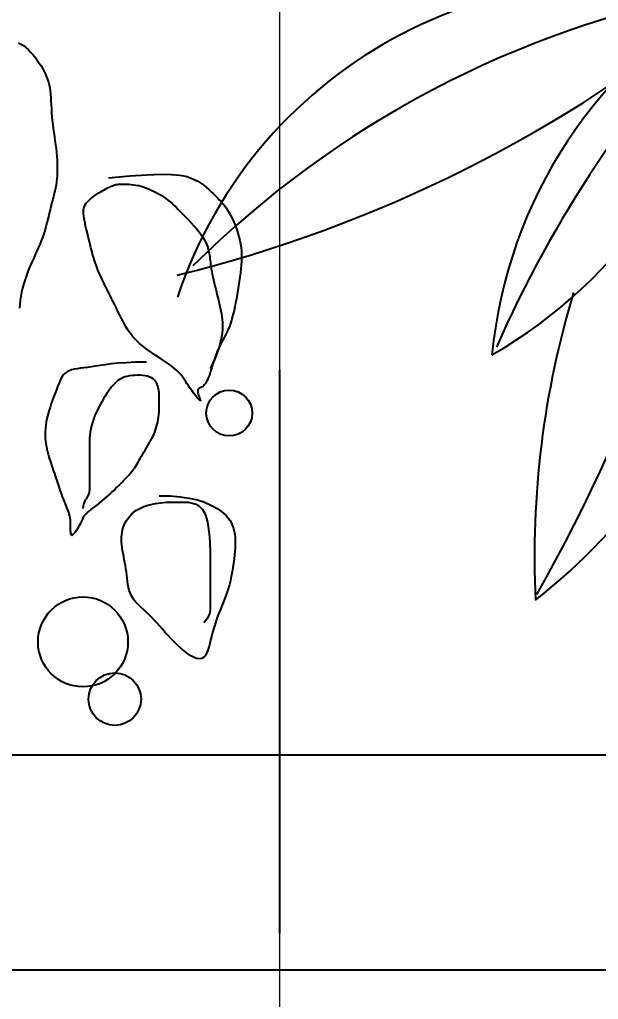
# Model space of a CAD drawing. Header units: inches. Extents: x 452443 to 881249, y 975131 to 1198310.
# Drawn here: x 568310 to 568850, y 1074009 to 1074921 of the extents above; entities that cross this region are included whole.
import ezdxf

# ---------------------------------------------------------------- set-up
doc = ezdxf.new("R2010")
doc.units = ezdxf.units.IN
doc.header["$LTSCALE"] = 3.5
doc.header["$MEASUREMENT"] = 0
doc.linetypes.add('CENTER', pattern=[2, 1.25, -0.25, 0.25, -0.25])
for name, color, linetype in [('3', 3, 'Continuous'), ('Net thay', 140, 'Continuous'), ('Q-CAY', 94, 'Continuous'), ('thuocdo', 3, 'Continuous'), ('Truc', 252, 'Continuous')]:
    doc.layers.add(name, color=color, linetype=linetype)
doc.styles.add('romand', font='romand.shx')
doc.dimstyles.new('TL100', dxfattribs={"dimscale": 100, "dimtxt": 2.5, "dimasz": 2, "dimexe": 2, "dimexo": 1, "dimgap": 1, "dimtad": 1, "dimdec": 0, "dimzin": 0, "dimdsep": 46, "dimtxsty": 'romand', "dimblk": 'ARCHTICK', "dimcen": 2, "dimdle": 2, "dimclrd": 256, "dimclre": 256, "dimclrt": 7, "dimadec": 0, "dimazin": 0, "dimtfac": 0.004, "dimtdec": 0, "dimtmove": 2, "dimatfit": 3, "dimfxl": 1, "dimtolj": 1, "dimtzin": 0, "dimlwd": 20, "dimlwe": 20, "dimarcsym": 1})

# ---------------------------------------------------------------- blocks, each defined once
blk = doc.blocks.new('hoa1')
for centre, radius, start, end in [((320.51, 72.14), 343.56, 127.0526, 193.6397), ((-408.73, 330.12), 522.48, 342.1417, 1.7778), ((901.72, -125.8), 917.82, 149.27742, 171.90411), ((-132.27, 235.54), 270.14, 297.6391, 353.4927), ((268.79, -37.68), 276.51, 118.6711, 171.4448), ((-497.9, 491.81), 695.34, 315.35272, 335.24008), ((66.18, 257.04), 265.42, 252.5643, 340.5658), ((492.45, -617.05), 792.87, 102.82364, 128.45837), ((-91.33, 565.76), 575.32, 279.62893, 313.85168)]:
    blk.add_arc(centre, radius, start, end)
blk = doc.blocks.new('A$C5A3E774E')
at = {"layer": '3', "ltscale": 50, "xscale": 0.01012500000069849, "yscale": 0.01012500000069849, "zscale": 0.01012500000069849}
blk.add_blockref('hoa1', (16.4588, 6.813), dxfattribs=at)
blk = doc.blocks.new('mb-cay30')
for p, q in [((466.73, -53.81), (469.03, -55.08)), ((469.03, -55.08), (471.28, -56.55)), ((471.28, -56.55), (473.5, -58.27)), ((473.5, -58.27), (475.72, -60.25)), ((475.72, -60.25), (477.92, -62.46)), ((477.92, -62.46), (480.07, -64.86)), ((480.07, -64.86), (482.15, -67.4)), ((482.15, -67.4), (484.13, -70.03)), ((484.13, -70.03), (486, -72.7)), ((486, -72.7), (487.74, -75.38)), ((487.74, -75.38), (489.31, -78.01)), ((489.31, -78.01), (490.7, -80.56)), ((490.7, -80.56), (491.92, -83.05)), ((491.92, -83.05), (492.97, -85.52)), ((492.97, -85.52), (493.88, -88)), ((493.88, -88), (494.64, -90.53)), ((494.64, -90.53), (495.28, -93.14)), ((495.28, -93.14), (495.8, -95.86)), ((495.8, -95.86), (496.22, -98.73)), ((496.22, -98.73), (496.55, -101.78)), ((496.55, -101.78), (496.81, -105)), ((496.81, -105), (497.02, -108.35)), ((497.02, -108.35), (497.21, -111.81)), ((497.21, -111.81), (497.4, -115.37)), ((497.4, -115.37), (497.61, -119)), ((497.61, -119), (497.87, -122.67)), ((497.87, -122.67), (498.2, -126.37)), ((498.2, -126.37), (498.61, -130.07)), ((498.61, -130.07), (499.09, -133.77)), ((499.09, -133.77), (499.62, -137.47)), ((499.62, -137.47), (500.17, -141.17)), ((500.17, -141.17), (500.73, -144.87)), ((500.73, -144.87), (501.25, -148.58)), ((501.25, -148.58), (501.74, -152.28)), ((501.74, -152.28), (502.15, -155.98)), ((502.15, -155.98), (502.47, -159.67)), ((502.47, -159.67), (502.7, -163.35)), ((502.7, -163.35), (502.84, -166.98)), ((502.84, -166.98), (502.89, -170.54)), ((502.89, -170.54), (502.84, -174)), ((502.47, -180.56), (502.15, -183.61)), ((502.7, -177.35), (502.47, -180.56)), ((502.84, -174), (502.7, -177.35)), ((550.55, -179.66), (570.64, -177.85)), ((570.64, -177.85), (586.81, -176.77)), ((586.81, -176.77), (599.57, -176.36)), ((599.57, -176.36), (609.45, -176.52)), ((609.45, -176.52), (616.97, -177.16)), ((616.97, -177.16), (622.64, -178.21)), ((622.64, -178.21), (627, -179.56)), ((627, -179.56), (630.56, -181.14)), ((630.56, -181.14), (633.76, -182.87)), ((501.24, -189.23), (500.67, -191.87)), ((501.73, -186.49), (501.24, -189.23)), ((502.15, -183.61), (501.73, -186.49)), ((543.64, -192.49), (545.44, -191.43)), ((545.44, -191.43), (547.16, -190.46)), ((547.16, -190.46), (548.78, -189.58)), ((548.78, -189.58), (550.3, -188.79)), ((550.3, -188.79), (551.74, -188.1)), ((551.74, -188.1), (553.08, -187.5)), ((553.08, -187.5), (554.33, -186.99)), ((554.33, -186.99), (555.49, -186.57)), ((555.49, -186.57), (556.56, -186.25)), ((556.56, -186.25), (557.57, -186)), ((557.57, -186), (558.56, -185.83)), ((558.56, -185.83), (559.56, -185.71)), ((559.56, -185.71), (560.61, -185.64)), ((560.61, -185.64), (561.74, -185.6)), ((561.74, -185.6), (562.98, -185.59)), ((562.98, -185.59), (564.38, -185.59)), ((564.38, -185.59), (565.95, -185.59)), ((565.95, -185.59), (567.7, -185.62)), ((567.7, -185.62), (569.61, -185.69)), ((569.61, -185.69), (571.66, -185.83)), ((571.66, -185.83), (573.86, -186.07)), ((573.86, -186.07), (576.19, -186.42)), ((576.19, -186.42), (578.63, -186.91)), ((578.63, -186.91), (581.17, -187.56)), ((581.17, -187.56), (583.81, -188.39)), ((583.81, -188.39), (586.5, -189.38)), ((586.5, -189.38), (589.21, -190.51)), ((589.21, -190.51), (591.91, -191.75)), ((633.76, -182.87), (636.7, -184.71)), ((636.7, -184.71), (639.42, -186.64)), ((639.42, -186.64), (641.92, -188.61)), ((641.92, -188.61), (644.24, -190.6)), ((644.24, -190.6), (646.4, -192.59)), ((498.68, -199.71), (497.95, -202.45)), ((499.38, -197.07), (498.68, -199.71)), ((500.05, -194.47), (499.38, -197.07)), ((500.67, -191.87), (500.05, -194.47)), ((531.05, -201.87), (532.52, -200.41)), ((532.52, -200.41), (534.18, -198.96)), ((534.18, -198.96), (535.98, -197.55)), ((535.98, -197.55), (537.87, -196.19)), ((537.87, -196.19), (539.81, -194.88)), ((539.81, -194.88), (541.75, -193.65)), ((541.75, -193.65), (543.64, -192.49)), ((591.91, -191.75), (594.57, -193.09)), ((594.57, -193.09), (597.15, -194.5)), ((597.15, -194.5), (599.61, -195.95)), ((599.61, -195.95), (601.92, -197.43)), ((601.92, -197.43), (604.05, -198.91)), ((604.05, -198.91), (606.05, -200.42)), ((606.05, -200.42), (607.96, -201.97)), ((646.4, -192.59), (648.42, -194.55)), ((648.42, -194.55), (650.32, -196.44)), ((650.32, -196.44), (652.13, -198.25)), ((652.13, -198.25), (653.85, -200.02)), ((653.85, -200.02), (655.51, -201.79)), ((496.47, -208.37), (495.71, -211.57)), ((497.21, -205.32), (496.47, -208.37)), ((497.95, -202.45), (497.21, -205.32)), ((527.24, -211.24), (527.34, -209.52)), ((527.34, -209.52), (527.62, -207.9)), ((527.62, -207.9), (528.11, -206.34)), ((528.11, -206.34), (528.83, -204.84)), ((528.83, -204.84), (529.81, -203.35)), ((529.81, -203.35), (531.05, -201.87)), ((607.96, -201.97), (609.82, -203.6)), ((609.82, -203.6), (611.68, -205.31)), ((611.68, -205.31), (613.58, -207.14)), ((613.58, -207.14), (615.58, -209.11)), ((615.58, -209.11), (617.72, -211.25)), ((655.51, -201.79), (657.11, -203.6)), ((657.11, -203.6), (658.66, -205.5)), ((658.66, -205.5), (660.18, -207.55)), ((660.18, -207.55), (661.68, -209.77)), ((661.68, -209.77), (663.16, -212.23)), ((494.12, -218.28), (493.26, -221.72)), ((494.94, -214.88), (494.12, -218.28)), ((495.71, -211.57), (494.94, -214.88)), ((527.31, -213.07), (527.24, -211.24)), ((527.51, -215.04), (527.31, -213.07)), ((527.83, -217.17), (527.51, -215.04)), ((528.25, -219.48), (527.83, -217.17)), ((617.72, -211.25), (620.03, -213.55)), ((620.03, -213.55), (622.46, -216.01)), ((622.46, -216.01), (624.96, -218.59)), ((624.96, -218.59), (627.47, -221.24)), ((663.16, -212.23), (664.64, -214.96)), ((664.64, -214.96), (666.09, -217.91)), ((666.09, -217.91), (667.5, -221.05)), ((492.35, -225.17), (491.36, -228.6)), ((493.26, -221.72), (492.35, -225.17)), ((528.74, -221.95), (528.25, -219.48)), ((529.31, -224.56), (528.74, -221.95)), ((529.93, -227.28), (529.31, -224.56)), ((530.6, -230.1), (529.93, -227.28)), ((627.47, -221.24), (629.94, -223.94)), ((629.94, -223.94), (632.31, -226.65)), ((632.31, -226.65), (634.51, -229.34)), ((667.5, -221.05), (668.84, -224.32)), ((668.84, -224.32), (670.08, -227.69)), ((670.08, -227.69), (671.22, -231.11)), ((489.14, -235.26), (487.9, -238.48)), ((490.3, -231.97), (489.14, -235.26)), ((491.36, -228.6), (490.3, -231.97)), ((531.3, -232.99), (530.6, -230.1)), ((532.03, -235.92), (531.3, -232.99)), ((532.77, -238.88), (532.03, -235.92)), ((634.51, -229.34), (636.49, -231.97)), ((636.49, -231.97), (638.21, -234.52)), ((638.21, -234.52), (639.67, -236.97)), ((639.67, -236.97), (640.9, -239.33)), ((671.22, -231.11), (672.21, -234.52)), ((672.21, -234.52), (673.04, -237.89)), ((485.23, -244.8), (483.82, -247.95)), ((486.6, -241.65), (485.23, -244.8)), ((487.9, -238.48), (486.6, -241.65)), ((533.51, -241.84), (532.77, -238.88)), ((534.27, -244.8), (533.51, -241.84)), ((535.05, -247.76), (534.27, -244.8)), ((640.9, -239.33), (641.92, -241.6)), ((641.92, -241.6), (642.76, -243.77)), ((642.76, -243.77), (643.43, -245.85)), ((643.43, -245.85), (643.97, -247.84)), ((673.04, -237.89), (673.69, -241.18)), ((673.69, -241.18), (674.16, -244.42)), ((674.16, -244.42), (674.48, -247.63)), ((480.91, -254.34), (479.43, -257.63)), ((482.38, -251.13), (480.91, -254.34)), ((483.82, -247.95), (482.38, -251.13)), ((535.86, -250.72), (535.05, -247.76)), ((536.72, -253.69), (535.86, -250.72)), ((537.63, -256.65), (536.72, -253.69)), ((643.97, -247.84), (644.39, -249.74)), ((644.39, -249.74), (644.72, -251.55)), ((644.72, -251.55), (644.98, -253.3)), ((644.98, -253.3), (645.19, -255.03)), ((645.19, -255.03), (645.38, -256.77)), ((674.48, -247.63), (674.64, -250.85)), ((674.67, -254.12), (674.56, -257.46)), ((674.64, -250.85), (674.67, -254.12)), ((476.5, -264.46), (475.09, -267.99)), ((477.95, -261.01), (476.5, -264.46)), ((479.43, -257.63), (477.95, -261.01)), ((538.62, -259.61), (537.63, -256.65)), ((539.69, -262.57), (538.62, -259.61)), ((540.84, -265.53), (539.69, -262.57)), ((645.38, -256.77), (645.57, -258.56)), ((645.57, -258.56), (645.78, -260.42)), ((645.78, -260.42), (646.04, -262.41)), ((646.04, -262.41), (646.37, -264.54)), ((646.37, -264.54), (646.78, -266.85)), ((674.02, -264.54), (673.61, -268.33)), ((674.35, -260.93), (674.02, -264.54)), ((674.56, -257.46), (674.35, -260.93)), ((473.75, -271.57), (472.5, -275.2)), ((475.09, -267.99), (473.75, -271.57)), ((542.08, -268.49), (540.84, -265.53)), ((543.38, -271.45), (542.08, -268.49)), ((544.75, -274.41), (543.38, -271.45)), ((646.78, -266.85), (647.28, -269.32)), ((647.28, -269.32), (647.84, -271.93)), ((647.84, -271.93), (648.47, -274.66)), ((673.11, -272.25), (672.55, -276.27)), ((673.61, -268.33), (673.11, -272.25)), ((470.38, -282.56), (469.55, -286.25)), ((471.37, -278.87), (470.38, -282.56)), ((472.5, -275.2), (471.37, -278.87)), ((546.16, -277.37), (544.75, -274.41)), ((547.6, -280.33), (546.16, -277.37)), ((549.07, -283.29), (547.6, -280.33)), ((648.47, -274.66), (649.13, -277.48)), ((649.13, -277.48), (649.84, -280.36)), ((649.84, -280.36), (650.57, -283.3)), ((671.93, -280.33), (671.26, -284.4)), ((672.55, -276.27), (671.93, -280.33)), ((468.9, -289.95), (468.38, -293.64)), ((469.55, -286.25), (468.9, -289.95)), ((550.55, -286.25), (549.07, -283.29)), ((552.03, -289.22), (550.55, -286.25)), ((553.51, -292.18), (552.03, -289.22)), ((650.57, -283.3), (651.31, -286.25)), ((651.31, -286.25), (652.04, -289.21)), ((652.04, -289.21), (652.77, -292.16)), ((670.55, -288.41), (669.82, -292.34)), ((671.26, -284.4), (670.55, -288.41)), ((467.95, -297.31), (467.58, -300.94)), ((468.38, -293.64), (467.95, -297.31)), ((555, -295.14), (553.51, -292.18)), ((556.48, -298.1), (555, -295.14)), ((557.96, -301.06), (556.48, -298.1)), ((559.44, -304.02), (557.96, -301.06)), ((652.77, -292.16), (653.48, -295.08)), ((653.48, -295.08), (654.15, -297.97)), ((654.15, -297.97), (654.77, -300.82)), ((654.77, -300.82), (655.33, -303.6)), ((668.34, -299.73), (667.59, -303.17)), ((669.09, -296.12), (668.34, -299.73)), ((669.82, -292.34), (669.09, -296.12)), ((560.92, -306.98), (559.44, -304.02)), ((562.4, -309.94), (560.92, -306.98)), ((563.9, -312.9), (562.4, -309.94)), ((655.33, -303.6), (655.83, -306.32)), ((655.83, -306.32), (656.24, -308.95)), ((656.24, -308.95), (656.57, -311.5)), ((666, -309.57), (665.14, -312.56)), ((666.81, -306.45), (666, -309.57)), ((667.59, -303.17), (666.81, -306.45)), ((565.44, -315.86), (563.9, -312.9)), ((567.11, -318.82), (565.44, -315.86)), ((568.95, -321.78), (567.11, -318.82)), ((656.57, -311.5), (656.79, -313.99)), ((656.79, -313.99), (656.91, -316.44)), ((656.92, -318.89), (656.82, -321.35)), ((656.91, -316.44), (656.92, -318.89)), ((663.24, -318.16), (662.17, -320.8)), ((664.22, -315.42), (663.24, -318.16)), ((665.14, -312.56), (664.22, -315.42)), ((571.02, -324.75), (568.95, -321.78)), ((573.38, -327.71), (571.02, -324.75)), ((576.08, -330.67), (573.38, -327.71)), ((656.24, -326.48), (655.75, -329.19)), ((656.59, -323.87), (656.24, -326.48)), ((656.82, -321.35), (656.59, -323.87)), ((658.52, -328.26), (657.23, -330.67)), ((659.79, -325.82), (658.52, -328.26)), ((661.02, -323.35), (659.79, -325.82)), ((662.17, -320.8), (661.02, -323.35)), ((579.2, -333.63), (576.08, -330.67)), ((582.74, -336.58), (579.2, -333.63)), ((586.62, -339.52), (582.74, -336.58)), ((654.34, -335.04), (653.38, -338.22)), ((654.67, -335.51), (653.45, -337.99)), ((655.12, -332.03), (654.34, -335.04)), ((655.94, -333.08), (654.67, -335.51)), ((655.75, -329.19), (655.12, -332.03)), ((657.23, -330.67), (655.94, -333.08)), ((590.71, -342.41), (586.62, -339.52)), ((594.88, -345.22), (590.71, -342.41)), ((599, -347.95), (594.88, -345.22)), ((650.87, -345.16), (649.29, -348.96)), ((650.24, -345.86), (649.32, -348.57)), ((651.23, -343.17), (650.24, -345.86)), ((652.23, -341.59), (650.87, -345.16)), ((652.29, -340.54), (651.23, -343.17)), ((653.38, -338.22), (652.23, -341.59)), ((653.45, -337.99), (652.29, -340.54)), ((534.75, -355.83), (531.14, -356.33)), ((538.57, -355.22), (534.75, -355.83)), ((542.77, -354.52), (538.57, -355.22)), ((547.53, -353.78), (542.77, -354.52)), ((553.02, -353.06), (547.53, -353.78)), ((559.44, -352.41), (553.02, -353.06)), ((566.97, -351.88), (559.44, -352.41)), ((575.8, -351.52), (566.97, -351.88)), ((586.11, -351.39), (575.8, -351.52)), ((602.95, -350.56), (599, -347.95)), ((606.6, -353.03), (602.95, -350.56)), ((609.82, -355.34), (606.6, -353.03)), ((612.52, -357.48), (609.82, -355.34)), ((647.47, -353.01), (645.38, -357.31)), ((647.65, -353.92), (646.88, -356.5)), ((649.29, -348.96), (647.47, -353.01)), ((648.47, -351.27), (647.65, -353.92)), ((649.32, -348.57), (648.47, -351.27)), ((507.51, -364.8), (506.35, -366.81)), ((508.82, -363.04), (507.51, -364.8)), ((510.31, -361.52), (508.82, -363.04)), ((512.03, -360.28), (510.31, -361.52)), ((514.02, -359.3), (512.03, -360.28)), ((516.27, -358.54), (514.02, -359.3)), ((518.78, -357.96), (516.27, -358.54)), ((521.53, -357.5), (518.78, -357.96)), ((524.52, -357.11), (521.53, -357.5)), ((527.72, -356.74), (524.52, -357.11)), ((531.14, -356.33), (527.72, -356.74)), ((568.17, -364.64), (566.2, -365.16)), ((570.31, -364.22), (568.17, -364.64)), ((572.61, -363.9), (570.31, -364.22)), ((575.04, -363.68), (572.61, -363.9)), ((577.55, -363.58), (575.04, -363.68)), ((580.06, -363.61), (577.55, -363.58)), ((582.53, -363.77), (580.06, -363.61)), ((584.89, -364.08), (582.53, -363.77)), ((587.09, -364.56), (584.89, -364.08)), ((589.07, -365.21), (587.09, -364.56)), ((614.76, -359.47), (612.52, -357.48)), ((616.62, -361.38), (614.76, -359.47)), ((618.21, -363.24), (616.62, -361.38)), ((619.62, -365.09), (618.21, -363.24)), ((644.64, -363.39), (643.9, -365.33)), ((645.38, -361.26), (644.64, -363.39)), ((646.12, -358.95), (645.38, -361.26)), ((646.88, -356.5), (646.12, -358.95)), ((503.22, -374.19), (502.15, -377.05)), ((504.25, -371.52), (503.22, -374.19)), ((505.27, -369.06), (504.25, -371.52)), ((506.35, -366.81), (505.27, -369.06)), ((555, -372.7), (553.51, -374.45)), ((556.48, -371.13), (555, -372.7)), ((557.96, -369.74), (556.48, -371.13)), ((559.47, -368.53), (557.96, -369.74)), ((561.03, -367.47), (559.47, -368.53)), ((562.65, -366.57), (561.03, -367.47)), ((564.37, -365.8), (562.65, -366.57)), ((566.2, -365.16), (564.37, -365.8)), ((590.79, -366.04), (589.07, -365.21)), ((592.25, -367.03), (590.79, -366.04)), ((593.48, -368.16), (592.25, -367.03)), ((594.51, -369.4), (593.48, -368.16)), ((595.34, -370.74), (594.51, -369.4)), ((596.02, -372.15), (595.34, -370.74)), ((596.56, -373.6), (596.02, -372.15)), ((596.98, -375.08), (596.56, -373.6)), ((620.93, -367), (619.62, -365.09)), ((622.24, -369), (620.93, -367)), ((623.65, -371.13), (622.24, -369)), ((625.21, -373.43), (623.65, -371.13)), ((626.89, -375.82), (625.21, -373.43)), ((638.71, -373.76), (637.99, -374.26)), ((639.45, -373.11), (638.71, -373.76)), ((640.19, -372.27), (639.45, -373.11)), ((640.93, -371.26), (640.19, -372.27)), ((641.67, -370.05), (640.93, -371.26)), ((642.42, -368.66), (641.67, -370.05)), ((643.16, -367.09), (642.42, -368.66)), ((643.9, -365.33), (643.16, -367.09)), ((499.79, -383.3), (498.55, -386.61)), ((501, -380.1), (499.79, -383.3)), ((502.15, -377.05), (501, -380.1)), ((547.59, -382.93), (546.11, -385.37)), ((549.07, -380.61), (547.59, -382.93)), ((550.55, -378.41), (549.07, -380.61)), ((552.03, -376.35), (550.55, -378.41)), ((553.51, -374.45), (552.03, -376.35)), ((597.3, -376.56), (596.98, -375.08)), ((597.55, -378.06), (597.3, -376.56)), ((597.72, -379.57), (597.55, -378.06)), ((597.84, -381.12), (597.72, -379.57)), ((597.91, -382.72), (597.84, -381.12)), ((597.95, -384.38), (597.91, -382.72)), ((628.61, -378.21), (626.89, -375.82)), ((630.31, -380.51), (628.61, -378.21)), ((631.92, -382.62), (630.31, -380.51)), ((633.37, -384.46), (631.92, -382.62)), ((633.82, -377.59), (633.77, -378.29)), ((633.77, -378.29), (633.82, -379.07)), ((633.96, -376.99), (633.82, -377.59)), ((633.82, -379.07), (633.96, -379.95)), ((634.19, -376.48), (633.96, -376.99)), ((633.96, -379.95), (634.19, -380.92)), ((634.51, -376.07), (634.19, -376.48)), ((634.19, -380.92), (634.51, -381.99)), ((634.93, -375.74), (634.51, -376.07)), ((634.51, -381.99), (634.92, -383.13)), ((634.92, -383.13), (635.36, -384.29)), ((635.42, -375.47), (634.93, -375.74)), ((635.99, -375.22), (635.42, -375.47)), ((636.61, -374.96), (635.99, -375.22)), ((637.28, -374.65), (636.61, -374.96)), ((637.99, -374.26), (637.28, -374.65)), ((497.33, -390.01), (496.16, -393.45)), ((498.55, -386.61), (497.33, -390.01)), ((543.15, -390.54), (541.69, -393.26)), ((544.62, -387.91), (543.15, -390.54)), ((546.11, -385.37), (544.62, -387.91)), ((597.91, -393.83), (597.95, -391.78)), ((597.96, -386.1), (597.95, -384.38)), ((597.95, -391.78), (597.96, -389.8)), ((597.96, -387.91), (597.96, -386.1)), ((597.96, -389.8), (597.96, -387.91)), ((634.59, -385.92), (633.37, -384.46)), ((635.5, -386.92), (634.59, -385.92)), ((635.36, -384.29), (635.78, -385.37)), ((636.07, -387.4), (635.5, -386.92)), ((635.78, -385.37), (636.12, -386.31)), ((636.32, -387.4), (636.07, -387.4)), ((636.12, -386.31), (636.32, -387.01)), ((636.32, -387.01), (636.32, -387.4)), ((494.09, -400.33), (493.26, -403.7)), ((495.06, -396.9), (494.09, -400.33)), ((496.16, -393.45), (495.06, -396.9)), ((538.94, -398.89), (537.7, -401.78)), ((540.28, -396.05), (538.94, -398.89)), ((541.69, -393.26), (540.28, -396.05)), ((597.3, -402.47), (597.55, -400.26)), ((597.55, -400.26), (597.72, -398.08)), ((597.72, -398.08), (597.84, -395.93)), ((597.84, -395.93), (597.91, -393.83)), ((492.13, -410.18), (491.82, -413.28)), ((492.61, -406.99), (492.13, -410.18)), ((493.26, -403.7), (492.61, -406.99)), ((534.75, -410.61), (534.09, -413.57)), ((535.58, -407.65), (534.75, -410.61)), ((536.57, -404.7), (535.58, -407.65)), ((537.7, -401.78), (536.57, -404.7)), ((595.45, -411.35), (596.05, -409.13)), ((596.05, -409.13), (596.56, -406.91)), ((596.56, -406.91), (596.98, -404.69)), ((596.98, -404.69), (597.3, -402.47)), ((491.65, -416.28), (491.63, -419.2)), ((491.63, -419.2), (491.73, -422.02)), ((491.82, -413.28), (491.65, -416.28)), ((533.25, -419.39), (533.02, -422.21)), ((533.6, -416.5), (533.25, -419.39)), ((534.09, -413.57), (533.6, -416.5)), ((592.12, -420.23), (593.09, -418.01)), ((593.09, -418.01), (593.97, -415.79)), ((593.97, -415.79), (594.75, -413.57)), ((594.75, -413.57), (595.45, -411.35)), ((491.73, -422.02), (491.95, -424.75)), ((491.95, -424.75), (492.27, -427.39)), ((492.27, -427.39), (492.69, -429.93)), ((532.8, -427.54), (532.77, -430.01)), ((532.87, -424.93), (532.8, -427.54)), ((533.02, -422.21), (532.87, -424.93)), ((587.4, -429.06), (588.67, -426.88)), ((588.67, -426.88), (589.9, -424.67)), ((589.9, -424.67), (591.05, -422.45)), ((591.05, -422.45), (592.12, -420.23)), ((492.69, -429.93), (493.18, -432.4)), ((493.18, -432.4), (493.75, -434.8)), ((493.75, -434.8), (494.37, -437.13)), ((494.37, -437.13), (495.04, -439.43)), ((532.77, -430.01), (532.77, -432.32)), ((532.77, -432.32), (532.77, -434.45)), ((532.77, -434.45), (532.77, -436.42)), ((532.77, -436.42), (532.77, -438.26)), ((581.17, -439.23), (582.33, -437.34)), ((582.33, -437.34), (583.55, -435.36)), ((583.55, -435.36), (584.82, -433.32)), ((584.82, -433.32), (586.11, -431.21)), ((586.11, -431.21), (587.4, -429.06)), ((495.04, -439.43), (495.74, -441.68)), ((495.74, -441.68), (496.47, -443.92)), ((496.47, -443.92), (497.21, -446.14)), ((497.21, -446.14), (497.95, -448.36)), ((532.77, -438.26), (532.77, -439.97)), ((532.77, -439.97), (532.77, -441.59)), ((532.77, -441.59), (532.77, -443.15)), ((532.77, -443.15), (532.77, -444.66)), ((532.77, -444.66), (532.77, -446.14)), ((532.77, -446.14), (532.77, -447.62)), ((576.29, -447.57), (577.22, -446.02)), ((577.22, -446.02), (578.15, -444.42)), ((578.15, -444.42), (579.1, -442.76)), ((579.1, -442.76), (580.1, -441.04)), ((580.1, -441.04), (581.17, -439.23)), ((497.95, -448.36), (498.69, -450.58)), ((498.69, -450.58), (499.43, -452.8)), ((499.43, -452.8), (500.17, -455.02)), ((500.17, -455.02), (500.91, -457.24)), ((532.77, -447.62), (532.77, -449.08)), ((532.77, -449.08), (532.77, -450.53)), ((532.77, -450.53), (532.77, -451.94)), ((532.77, -451.94), (532.77, -453.3)), ((532.77, -453.3), (532.77, -454.61)), ((532.77, -454.61), (532.77, -455.84)), ((532.77, -455.84), (532.77, -457)), ((569.52, -456.55), (570.86, -455.04)), ((570.86, -455.04), (572.11, -453.54)), ((572.11, -453.54), (573.27, -452.06)), ((573.27, -452.06), (574.34, -450.58)), ((574.34, -450.58), (575.34, -449.08)), ((575.34, -449.08), (576.29, -447.57)), ((500.91, -457.24), (501.66, -459.46)), ((501.66, -459.46), (502.4, -461.68)), ((502.4, -461.68), (503.14, -463.9)), ((503.14, -463.9), (503.88, -466.12)), ((532.77, -457), (532.77, -458.06)), ((532.77, -458.06), (532.77, -459.05)), ((532.77, -459.05), (532.77, -459.96)), ((532.77, -459.96), (532.77, -460.82)), ((532.77, -460.82), (532.77, -461.63)), ((532.77, -461.63), (532.77, -462.41)), ((532.77, -462.41), (532.77, -463.16)), ((532.77, -463.16), (532.77, -463.9)), ((532.77, -463.9), (532.77, -464.64)), ((532.77, -464.64), (532.77, -465.38)), ((532.77, -465.38), (532.77, -466.13)), ((559.52, -466.78), (561.42, -464.89)), ((561.42, -464.89), (563.22, -463.09)), ((563.22, -463.09), (564.94, -461.36)), ((564.94, -461.36), (566.56, -459.7)), ((566.56, -459.7), (568.08, -458.11)), ((568.08, -458.11), (569.52, -456.55)), ((503.88, -466.12), (504.62, -468.33)), ((504.62, -468.33), (505.36, -470.51)), ((505.36, -470.51), (506.1, -472.66)), ((506.1, -472.66), (506.84, -474.77)), ((532.15, -474.48), (531.78, -475.34)), ((532.41, -473.65), (532.15, -474.48)), ((532.59, -472.85), (532.41, -473.65)), ((532.69, -472.07), (532.59, -472.85)), ((532.75, -471.31), (532.69, -472.07)), ((532.77, -470.57), (532.75, -471.31)), ((532.77, -466.13), (532.77, -466.87)), ((532.77, -466.87), (532.77, -467.61)), ((532.77, -467.61), (532.77, -468.35)), ((532.77, -468.35), (532.77, -469.09)), ((532.77, -469.09), (532.77, -469.83)), ((532.77, -469.83), (532.77, -470.57)), ((551.24, -474.82), (553.39, -472.79)), ((553.39, -472.79), (555.5, -470.76)), ((555.5, -470.76), (557.54, -468.75)), ((557.54, -468.75), (559.52, -466.78)), ((506.84, -474.77), (507.58, -476.81)), ((507.58, -476.81), (508.32, -478.79)), ((508.32, -478.79), (509.06, -480.68)), ((509.06, -480.68), (509.8, -482.49)), ((509.8, -482.49), (510.53, -484.21)), ((527.33, -483.67), (526.97, -485.5)), ((527.86, -482.05), (527.33, -483.67)), ((528.51, -480.62), (527.86, -482.05)), ((529.23, -479.36), (528.51, -480.62)), ((529.97, -478.22), (529.23, -479.36)), ((530.67, -477.19), (529.97, -478.22)), ((531.29, -476.24), (530.67, -477.19)), ((531.78, -475.34), (531.29, -476.24)), ((540.23, -484.2), (542.41, -482.49)), ((542.41, -482.49), (544.62, -480.68)), ((544.62, -480.68), (546.84, -478.79)), ((546.84, -478.79), (549.05, -476.83)), ((549.05, -476.83), (551.24, -474.82)), ((588.94, -484.24), (591.65, -483.6)), ((591.65, -483.6), (594.34, -483.07)), ((594.34, -483.07), (596.98, -482.66)), ((596.98, -482.66), (599.53, -482.33)), ((597.96, -475.75), (608.4, -476.01)), ((599.53, -482.33), (602.01, -482.09)), ((602.01, -482.09), (604.44, -481.91)), ((604.44, -481.91), (606.85, -481.79)), ((606.85, -481.79), (609.27, -481.72)), ((608.4, -476.01), (617.56, -476.77)), ((609.27, -481.72), (611.7, -481.69)), ((611.7, -481.69), (614.18, -481.67)), ((614.18, -481.67), (616.73, -481.67)), ((616.73, -481.67), (619.36, -481.68)), ((617.56, -476.77), (625.55, -477.93)), ((619.36, -481.68), (622.04, -481.75)), ((622.04, -481.75), (624.72, -481.93)), ((624.72, -481.93), (627.35, -482.29)), ((625.55, -477.93), (632.48, -479.45)), ((627.35, -482.29), (629.89, -482.87)), ((629.89, -482.87), (632.29, -483.75)), ((632.48, -479.45), (638.46, -481.24)), ((638.46, -481.24), (643.6, -483.24)), ((643.6, -483.24), (648.01, -485.38)), ((510.53, -484.21), (511.23, -485.87)), ((511.23, -485.87), (511.9, -487.47)), ((511.9, -487.47), (512.53, -489.02)), ((512.53, -489.02), (513.09, -490.54)), ((513.09, -490.54), (513.59, -492.03)), ((513.59, -492.03), (514, -493.51)), ((526.97, -485.5), (526.84, -487.59)), ((528.83, -493.6), (529.81, -492.53)), ((529.81, -492.53), (531.05, -491.37)), ((531.05, -491.37), (532.54, -490.12)), ((532.54, -490.12), (534.23, -488.78)), ((534.23, -488.78), (536.1, -487.34)), ((536.1, -487.34), (538.11, -485.82)), ((538.11, -485.82), (540.23, -484.2)), ((572.16, -492.87), (574.1, -491.13)), ((574.1, -491.13), (576.23, -489.57)), ((576.23, -489.57), (578.54, -488.18)), ((578.54, -488.18), (581, -486.96)), ((581, -486.96), (583.58, -485.9)), ((583.58, -485.9), (586.23, -485)), ((586.23, -485), (588.94, -484.24)), ((632.29, -483.75), (634.51, -484.98)), ((634.51, -484.98), (636.49, -486.6)), ((636.49, -486.6), (638.21, -488.68)), ((638.21, -488.68), (639.67, -491.15)), ((639.67, -491.15), (640.9, -493.98)), ((648.01, -485.38), (651.8, -487.59)), ((651.8, -487.59), (655.07, -489.81)), ((655.07, -489.81), (657.87, -492.05)), ((657.87, -492.05), (660.25, -494.31)), ((514, -493.51), (514.33, -494.99)), ((514.33, -494.99), (514.57, -496.47)), ((514.57, -496.47), (514.75, -497.95)), ((514.75, -497.95), (514.87, -499.43)), ((514.87, -499.43), (514.94, -500.92)), ((514.94, -500.92), (514.97, -502.4)), ((524.04, -502.97), (524.87, -501.41)), ((524.87, -501.41), (525.53, -500.01)), ((525.53, -500.01), (526.06, -498.77)), ((526.06, -498.77), (526.52, -497.64)), ((526.52, -497.64), (526.97, -496.6)), ((526.97, -496.6), (527.46, -495.6)), ((527.46, -495.6), (528.06, -494.61)), ((528.06, -494.61), (528.83, -493.6)), ((565.21, -503.14), (566.23, -500.95)), ((566.23, -500.95), (567.44, -498.8)), ((567.44, -498.8), (568.82, -496.72)), ((568.82, -496.72), (570.4, -494.74)), ((570.4, -494.74), (572.16, -492.87)), ((640.9, -493.98), (641.92, -497.09)), ((641.92, -497.09), (642.76, -500.44)), ((642.76, -500.44), (643.43, -503.95)), ((660.25, -494.31), (662.23, -496.6)), ((662.23, -496.6), (663.87, -498.94)), ((663.87, -498.94), (665.2, -501.33)), ((665.2, -501.33), (666.27, -503.8)), ((514.97, -502.4), (514.99, -503.88)), ((514.99, -503.88), (514.99, -505.36)), ((514.99, -505.36), (514.99, -506.83)), ((514.99, -506.83), (515.02, -508.24)), ((515.02, -508.24), (515.09, -509.54)), ((515.09, -509.54), (515.24, -510.66)), ((515.24, -510.66), (515.47, -511.55)), ((517.79, -511.68), (518.76, -510.71)), ((518.76, -510.71), (519.81, -509.44)), ((519.81, -509.44), (520.92, -507.95)), ((520.92, -507.95), (522.02, -506.32)), ((522.02, -506.32), (523.08, -504.63)), ((523.08, -504.63), (524.04, -502.97)), ((562.94, -512.07), (563.25, -509.81)), ((563.25, -509.81), (563.73, -507.58)), ((563.73, -507.58), (564.38, -505.36)), ((564.38, -505.36), (565.21, -503.14)), ((643.43, -503.95), (643.97, -507.59)), ((643.97, -507.59), (644.39, -511.28)), ((666.27, -503.8), (667.11, -506.34)), ((667.11, -506.34), (667.76, -508.98)), ((667.76, -508.98), (668.24, -511.73)), ((515.47, -511.55), (515.82, -512.16)), ((515.82, -512.16), (516.31, -512.41)), ((516.31, -512.41), (516.97, -512.26)), ((516.97, -512.26), (517.79, -511.68)), ((562.75, -516.7), (562.77, -514.36)), ((562.85, -519.1), (562.75, -516.7)), ((562.77, -514.36), (562.94, -512.07)), ((563.07, -521.56), (562.85, -519.1)), ((644.39, -511.28), (644.72, -514.97)), ((644.72, -514.97), (644.96, -518.63)), ((644.96, -518.63), (645.14, -522.22)), ((668.24, -511.73), (668.55, -514.58)), ((668.55, -514.58), (668.72, -517.57)), ((668.72, -517.57), (668.74, -520.69)), ((563.39, -524.11), (563.07, -521.56)), ((563.8, -526.74), (563.39, -524.11)), ((564.29, -529.46), (563.8, -526.74)), ((645.14, -522.22), (645.26, -525.71)), ((645.26, -525.71), (645.33, -529.06)), ((645.33, -529.06), (645.36, -532.24)), ((668.42, -527.41), (668.1, -531.02)), ((668.64, -523.97), (668.42, -527.41)), ((668.74, -520.69), (668.64, -523.97)), ((564.82, -532.24), (564.29, -529.46)), ((565.37, -535.09), (564.82, -532.24)), ((565.92, -537.98), (565.37, -535.09)), ((566.45, -540.9), (565.92, -537.98)), ((645.36, -532.24), (645.38, -535.2)), ((645.38, -535.2), (645.38, -537.93)), ((645.38, -537.93), (645.38, -540.39)), ((667.68, -534.8), (667.17, -538.73)), ((668.1, -531.02), (667.68, -534.8)), ((566.93, -543.85), (566.45, -540.9)), ((567.34, -546.81), (566.93, -543.85)), ((567.68, -549.77), (567.34, -546.81)), ((645.38, -540.39), (645.38, -542.63)), ((645.38, -542.63), (645.38, -544.71)), ((645.38, -544.71), (645.38, -546.68)), ((645.38, -546.68), (645.38, -548.61)), ((665.88, -546.81), (665.09, -550.87)), ((666.57, -542.74), (665.88, -546.81)), ((667.17, -538.73), (666.57, -542.74)), ((567.98, -552.71), (567.68, -549.77)), ((568.3, -555.64), (567.98, -552.71)), ((568.7, -558.53), (568.3, -555.64)), ((645.38, -548.61), (645.38, -550.56)), ((645.38, -550.56), (645.38, -552.57)), ((645.38, -552.57), (645.38, -554.7)), ((645.38, -554.7), (645.38, -557.01)), ((664.21, -554.89), (663.24, -558.81)), ((665.09, -550.87), (664.21, -554.89)), ((569.24, -561.37), (568.7, -558.53)), ((569.98, -564.16), (569.24, -561.37)), ((570.98, -566.87), (569.98, -564.16)), ((645.38, -557.01), (645.38, -559.42)), ((645.38, -559.42), (645.38, -561.89)), ((645.38, -561.89), (645.38, -564.33)), ((645.38, -564.33), (645.38, -566.67)), ((662.17, -562.6), (661.02, -566.21)), ((663.24, -558.81), (662.17, -562.6)), ((572.28, -569.51), (570.98, -566.87)), ((573.94, -572.06), (572.28, -569.51)), ((575.91, -574.53), (573.94, -572.06)), ((578.13, -576.97), (575.91, -574.53)), ((645.38, -566.67), (645.38, -568.86)), ((645.38, -568.86), (645.38, -570.81)), ((645.38, -570.81), (645.38, -572.47)), ((645.38, -572.47), (645.38, -573.78)), ((645.38, -573.78), (645.38, -574.8)), ((645.38, -574.8), (645.38, -575.61)), ((658.52, -572.97), (657.23, -576.17)), ((659.79, -569.66), (658.52, -572.97)), ((661.02, -566.21), (659.79, -569.66)), ((580.55, -579.38), (578.13, -576.97)), ((583.12, -581.79), (580.55, -579.38)), ((585.76, -584.22), (583.12, -581.79)), ((645.07, -583.8), (644.64, -585.67)), ((645.29, -582.11), (645.07, -583.8)), ((645.37, -580.62), (645.29, -582.11)), ((645.38, -579.38), (645.37, -580.62)), ((645.38, -575.61), (645.38, -576.29)), ((645.38, -576.29), (645.38, -576.93)), ((645.38, -576.93), (645.38, -577.6)), ((645.38, -577.6), (645.38, -578.39)), ((645.38, -578.39), (645.38, -579.38)), ((654.67, -582.31), (653.45, -585.29)), ((655.94, -579.27), (654.67, -582.31)), ((657.23, -576.17), (655.94, -579.27)), ((588.42, -586.7), (585.76, -584.22)), ((591.05, -589.25), (588.42, -586.7)), ((593.6, -591.88), (591.05, -589.25)), ((596.1, -594.6), (593.6, -591.88)), ((641.41, -591.97), (639.45, -594.18)), ((642.88, -589.79), (641.41, -591.97)), ((643.93, -587.68), (642.88, -589.79)), ((644.64, -585.67), (643.93, -587.68)), ((651.23, -591.22), (650.24, -594.18)), ((652.29, -588.26), (651.23, -591.22)), ((653.45, -585.29), (652.29, -588.26)), ((598.57, -597.38), (596.1, -594.6)), ((601.05, -600.23), (598.57, -597.38)), ((603.58, -603.12), (601.05, -600.23)), ((648.47, -600.1), (647.65, -603.06)), ((649.32, -597.14), (648.47, -600.1)), ((650.24, -594.18), (649.32, -597.14)), ((606.19, -606.04), (603.58, -603.12)), ((608.92, -608.99), (606.19, -606.04)), ((611.79, -611.95), (608.92, -608.99)), ((646.12, -608.99), (645.38, -611.95)), ((646.88, -606.02), (646.12, -608.99)), ((647.65, -603.06), (646.88, -606.02)), ((614.84, -614.89), (611.79, -611.95)), ((618, -617.74), (614.84, -614.89)), ((621.2, -620.41), (618, -617.74)), ((624.39, -622.8), (621.2, -620.41)), ((642.95, -620.41), (641.92, -622.8)), ((643.84, -617.74), (642.95, -620.41)), ((644.63, -614.89), (643.84, -617.74)), ((645.38, -611.95), (644.63, -614.89)), ((627.48, -624.82), (624.39, -622.8)), ((630.41, -626.38), (627.48, -624.82)), ((633.1, -627.38), (630.41, -626.38)), ((635.5, -627.74), (633.1, -627.38)), ((637.55, -627.38), (635.5, -627.74)), ((639.27, -626.38), (637.55, -627.38)), ((640.71, -624.82), (639.27, -626.38)), ((641.92, -622.8), (640.71, -624.82))]:
    blk.add_line(p, q)
for centre, radius in [((663.16, -398.77), 21.36), ((526.84, -611.95), 41.89), ((556.48, -665.24), 24.44)]:
    blk.add_circle(centre, radius)
blk = doc.blocks.new('_ArchTick')
at = {"color": 0, "linetype": 'ByBlock', "const_width": 0.15}
blk.add_lwpolyline([(-0.5, -0.5), (0.5, 0.5)], dxfattribs=at)
blk = doc.blocks.new('*D1822')
at = {"layer": 'DEFPOINTS', "color": 0}
for p in [(568552.33, 1075639.87), (564552.33, 1073583.93), (568552.33, 1072971.19)]:
    blk.add_point(p, dxfattribs=at)
at = {"layer": 'thuocdo', "lineweight": 20}
for p, q in [((568552.33, 1075539.87), (568552.33, 1072771.19)), ((564552.33, 1073483.93), (564552.33, 1072771.19)), ((564352.33, 1072971.19), (568752.33, 1072971.19))]:
    blk.add_line(p, q, dxfattribs=at)
at = {"layer": 'thuocdo', "lineweight": 20, "xscale": 200, "yscale": 200, "zscale": 200, "rotation": 180}
blk.add_blockref('_ArchTick', (564552.33, 1072971.19), dxfattribs=at)
at = {"layer": 'thuocdo', "lineweight": 20, "xscale": 200, "yscale": 200, "zscale": 200}
blk.add_blockref('_ArchTick', (568552.33, 1072971.19), dxfattribs=at)
at = {"layer": 'thuocdo', "color": 7, "insert": (566552.33, 1073196.19), "char_height": 250, "attachment_point": 5, "style": 'romand'}
blk.add_mtext('\\A1;4000', dxfattribs=at)
blk = doc.blocks.new('*D1823')
at = {"layer": 'DEFPOINTS', "color": 0}
for p in [(568552.33, 1075639.87), (572552.33, 1075639.87), (572552.33, 1072971.19)]:
    blk.add_point(p, dxfattribs=at)
at = {"layer": 'thuocdo', "lineweight": 20}
for p, q in [((568552.33, 1075539.87), (568552.33, 1072771.19)), ((572552.33, 1075539.87), (572552.33, 1072771.19)), ((568352.33, 1072971.19), (572752.33, 1072971.19))]:
    blk.add_line(p, q, dxfattribs=at)
at = {"layer": 'thuocdo', "lineweight": 20, "xscale": 200, "yscale": 200, "zscale": 200, "rotation": 180}
blk.add_blockref('_ArchTick', (568552.33, 1072971.19), dxfattribs=at)
at = {"layer": 'thuocdo', "lineweight": 20, "xscale": 200, "yscale": 200, "zscale": 200}
blk.add_blockref('_ArchTick', (572552.33, 1072971.19), dxfattribs=at)
at = {"layer": 'thuocdo', "color": 7, "insert": (570552.33, 1073196.19), "char_height": 250, "attachment_point": 5, "style": 'romand'}
blk.add_mtext('\\A1;4000', dxfattribs=at)
blk = doc.blocks.new('*D1836')
at = {"layer": 'DEFPOINTS', "color": 0}
for p in [(560552.33, 1075754.86), (589052.33, 1075754.86), (589052.33, 1072354.52)]:
    blk.add_point(p, dxfattribs=at)
at = {"layer": 'thuocdo', "lineweight": 20}
for p, q in [((560552.33, 1075654.86), (560552.33, 1072154.52)), ((589052.33, 1075654.86), (589052.33, 1072154.52)), ((560352.33, 1072354.52), (589252.33, 1072354.52))]:
    blk.add_line(p, q, dxfattribs=at)
at = {"layer": 'thuocdo', "lineweight": 20, "xscale": 200, "yscale": 200, "zscale": 200, "rotation": 180}
blk.add_blockref('_ArchTick', (560552.33, 1072354.52), dxfattribs=at)
at = {"layer": 'thuocdo', "lineweight": 20, "xscale": 200, "yscale": 200, "zscale": 200}
blk.add_blockref('_ArchTick', (589052.33, 1072354.52), dxfattribs=at)
at = {"layer": 'thuocdo', "color": 7, "insert": (574802.33, 1072579.52), "char_height": 250, "attachment_point": 5, "style": 'romand'}
blk.add_mtext('\\A1;28500', dxfattribs=at)

msp = doc.modelspace()

# ---------------------------------------------------------------- linework, layer by layer
at = {"layer": 'Net thay'}
msp.add_lwpolyline([(572002.33, 1076437.36, 0.214395), (565843.38, 1074036.48), (572552.33, 1074036.48), (572552.33, 1075886.48)], format="xyb", dxfattribs=at)
msp.add_lwpolyline([(566047.02, 1074236.48), (572352.33, 1074236.48), (572352.33, 1075886.48)], dxfattribs=at)
msp.add_arc((571593.4, 1068387.23), 8260.5, 87.162507, 136.292958, dxfattribs=at)
at = {"layer": 'Truc', "linetype": 'CENTER', "ltscale": 600}
msp.add_lwpolyline([(568552.33, 1098745.13), (568552.33, 1072230.83)], dxfattribs=at)

# ---------------------------------------------------------------- block references
at = {"ltscale": 100, "xscale": 160.0000000001003, "yscale": 160.0000000001164, "zscale": 160.0000000001008, "rotation": 180.9907255055914}
msp.add_blockref('A$C5A3E774E', (571579.26, 1076080.4), dxfattribs=at)
at = {"layer": 'Q-CAY', "ltscale": 100}
msp.add_blockref('mb-cay30', (567842.31, 1074953.74), dxfattribs=at)

# ---------------------------------------------------------------- dimensions: what is measured, and where the dimension line sits
at = {"layer": 'thuocdo'}
for base, p1, p2, picture, middle in [((589052.33, 1072354.52), (560552.33, 1075754.86), (589052.33, 1075754.86), '*D1836', (574802.33, 1072579.52)), ((568552.33, 1072971.19), (564552.33, 1073583.93), (568552.33, 1075639.87), '*D1822', (566552.33, 1073196.19)), ((572552.33, 1072971.19), (568552.33, 1075639.87), (572552.33, 1075639.87), '*D1823', (570552.33, 1073196.19))]:
    dim = msp.add_linear_dim(base=base, p1=p1, p2=p2, dimstyle='TL100', override={"dimarcsym": 1}, dxfattribs=at)
    dim.commit()
    dim.dimension.update_dxf_attribs({"geometry": picture, "text_midpoint": middle})

doc.saveas('drawing.dxf')
